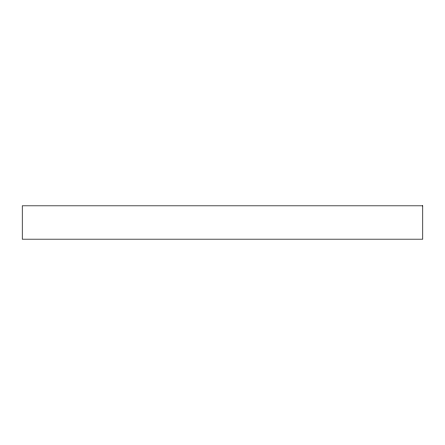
<?xml version="1.0" encoding="UTF-8"?>
<svg xmlns="http://www.w3.org/2000/svg" width="445" height="445" viewBox="0 0 445 445"><rect width="100%" height="100%" fill="white"/><g stroke="black" fill="none" stroke-linecap="round" stroke-linejoin="round"><path stroke-width="0.67" d="M422.75 205.824L22.25 205.824L22.25 239.176L422.75 239.176L422.75 205.824"/></g></svg>
